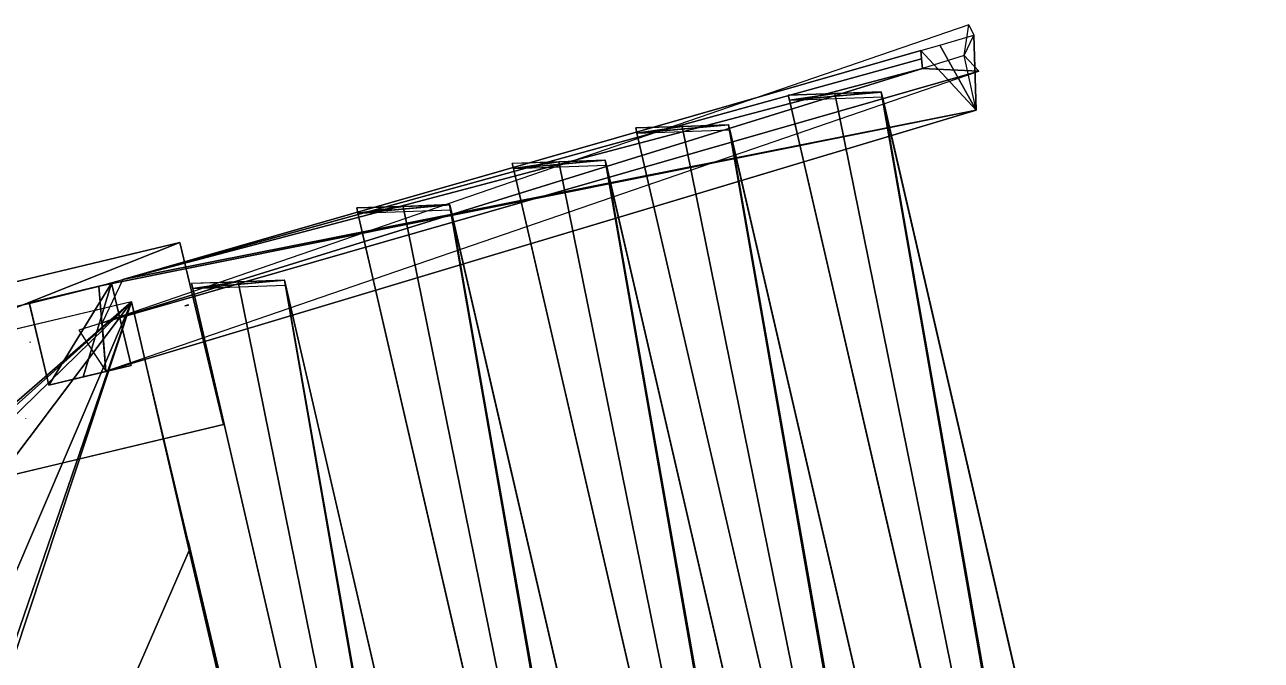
# Model space of a CAD drawing. Extents: x -324 to 583, y -546 to 160.
# Drawn here: x 427.6 to 536.9, y -127.9 to -71.7 of the extents above; entities that cross this region are included whole.
import ezdxf

# ---------------------------------------------------------------- set-up
doc = ezdxf.new("R2010")
doc.units = 0
doc.header["$MEASUREMENT"] = 0
doc.layers.get('0').update_dxf_attribs({"color": 13, "linetype": 'CONTINUOUS'})

# ---------------------------------------------------------------- blocks, each defined once
blk = doc.blocks.new('STAIRCASE')
at = {"color": 0}
for p, q in [((0, 83.89, 0.55), (1.01, 84.08, 3.39)), ((2.55, 82.86, 0.13), (0, 83.89, 0.55)), ((0, 83.89, 0.55), (1.93, 64.3, 9.13)), ((2.55, 82.86, 0.13), (1.01, 84.08, 3.39)), ((1.16, 80.97, 4.96), (1.01, 84.08, 3.39)), ((7.51, 82.75, 3.73), (1.01, 84.08, 3.39)), ((4.2, 83.79, 2.99), (2.55, 82.86, 0.13)), ((7.51, 82.75, 3.73), (2.55, 82.86, 0.13)), ((2.55, 82.86, 0.13), (2.81, 78.99, 1.86)), ((1.24, 79.23, 5.84), (1.16, 80.97, 4.96)), ((1.24, 79.23, 5.84), (1.98, 79.11, 3.97)), ((1.98, 79.11, 3.97), (2.81, 78.99, 1.86)), ((2.84, 66.91, 9.97), (4.44, 74.97, 10.27)), ((2.84, 66.91, 9.97), (3.99, 74.93, 10.26)), ((2.85, 66.99, 9.31), (4, 74.97, 9.6)), ((3.18, 70.94, 9.45), (4, 74.97, 9.6)), ((3.99, 74.97, 9.56), (3.18, 70.94, 9.45)), ((4, 74.97, 10.06), (3.99, 74.97, 10.06)), ((3.99, 74.97, 10.06), (3.99, 74.97, 9.56)), ((153.13, 74.07, 9.15), (3.99, 74.97, 9.56)), ((3.99, 74.97, 9.56), (20.08, 74.87, 9.56)), ((153.13, 74.07, 9.15), (3.99, 74.97, 9.56)), ((3.99, 74.93, 10.26), (4, 74.97, 9.93)), ((4, 74.97, 9.93), (4, 75.01, 9.6)), ((153.13, 74.07, 10.06), (4, 74.97, 10.06)), ((4, 74.97, 10.06), (4, 74.97, 9.93)), ((4, 74.97, 10.27), (4, 74.97, 10.06)), ((4, 74.97, 9.6), (20.08, 74.87, 9.56)), ((4, 74.97, 9.93), (4, 74.97, 9.6)), ((4.44, 74.97, 10.27), (153.13, 74.07, 10.06)), ((20.08, 74.87, 9.56), (153.13, 74.07, 9.23)), ((20.08, 74.87, 9.56), (153.13, 74.07, 9.56)), ((20.08, 74.87, 9.56), (153.13, 74.07, 9.23)), ((2.36, 66.92, 9.31), (3.18, 70.94, 9.45)), ((3.18, 70.94, 9.45), (2.37, 66.92, 9.35)), ((2.84, 66.91, 9.35), (2.37, 66.92, 9.35)), ((2.84, 66.91, 9.35), (2.37, 66.92, 9.35)), ((2.37, 66.92, 9.35), (2.84, 66.91, 9.31)), ((2.85, 66.99, 9.31), (2.84, 66.91, 9.97)), ((2.85, 66.99, 9.31), (2.84, 66.91, 9.97)), ((2.84, 66.91, 9.31), (2.85, 66.99, 9.31)), ((151.52, 66.02, 8.94), (2.84, 66.91, 9.35)), ((2.84, 66.91, 9.97), (2.84, 66.91, 9.35)), ((2.84, 66.91, 9.35), (2.84, 66.91, 9.31)), ((156.21, 65.99, 9.76), (2.84, 66.91, 9.97)), ((151.52, 66.02, 8.94), (2.84, 66.91, 9.35)), ((2.84, 66.91, 9.35), (2.84, 66.91, 9.31)), ((2.84, 66.91, 9.97), (2.84, 66.91, 9.35)), ((156.21, 65.99, 9.76), (2.84, 66.91, 9.97)), ((1.93, 64.3, 9.13), (2.47, 58.8, 11.54)), ((3.71, 61.18, 15.94), (3.71, 61.22, 15.61)), ((2.55, 53.13, 15.97), (4.15, 61.18, 16.27)), ((2.55, 53.13, 15.97), (3.7, 61.15, 16.27)), ((2.56, 53.2, 15.31), (3.71, 61.18, 15.61)), ((2.89, 57.16, 15.46), (3.71, 61.18, 15.6)), ((3.7, 61.18, 15.56), (2.89, 57.16, 15.46)), ((3.71, 61.18, 16.07), (3.7, 61.18, 16.07)), ((3.7, 61.18, 16.07), (3.7, 61.18, 15.56)), ((3.7, 61.18, 15.56), (19.79, 61.09, 15.56)), ((152.84, 60.29, 15.16), (3.7, 61.18, 15.56)), ((152.84, 60.29, 15.16), (3.7, 61.18, 15.56)), ((3.7, 61.15, 16.27), (3.71, 61.18, 15.94)), ((3.71, 61.18, 16.07), (3.71, 61.18, 15.94)), ((3.71, 61.18, 15.6), (19.79, 61.09, 15.56)), ((152.84, 60.29, 16.07), (3.71, 61.18, 16.07)), ((3.71, 61.18, 16.27), (3.71, 61.18, 16.07)), ((3.71, 61.18, 15.94), (3.71, 61.18, 15.61)), ((4.15, 61.18, 16.27), (152.84, 60.29, 16.07)), ((19.79, 61.09, 15.56), (152.84, 60.29, 15.24)), ((19.79, 61.09, 15.56), (152.84, 60.29, 15.24)), ((2.47, 58.8, 11.54), (7.95, 3.27, 35.84)), ((2.07, 53.13, 15.31), (2.89, 57.16, 15.46)), ((2.89, 57.16, 15.46), (2.08, 53.13, 15.35)), ((2.55, 53.13, 15.35), (2.08, 53.13, 15.35)), ((2.08, 53.13, 15.35), (2.55, 53.13, 15.31)), ((2.55, 53.13, 15.35), (2.08, 53.13, 15.35)), ((2.56, 53.2, 15.31), (2.55, 53.13, 15.97)), ((2.55, 53.13, 15.31), (2.56, 53.2, 15.31)), ((2.56, 53.2, 15.31), (2.55, 53.13, 15.97)), ((151.23, 52.23, 14.95), (2.55, 53.13, 15.35)), ((2.55, 53.13, 15.35), (2.55, 53.13, 15.31)), ((2.55, 53.13, 15.97), (2.55, 53.13, 15.35)), ((155.92, 52.2, 15.76), (2.55, 53.13, 15.97)), ((151.23, 52.23, 14.95), (2.55, 53.13, 15.35)), ((2.55, 53.13, 15.97), (2.55, 53.13, 15.35)), ((2.55, 53.13, 15.35), (2.55, 53.13, 15.31)), ((155.92, 52.2, 15.76), (2.55, 53.13, 15.97)), ((3.07, 41.79, 21.7), (4.68, 49.85, 22)), ((3.07, 41.79, 21.7), (4.23, 49.81, 21.99)), ((3.08, 41.87, 21.04), (4.23, 49.85, 21.33)), ((3.42, 45.82, 21.18), (4.23, 49.85, 21.33)), ((4.22, 49.85, 21.29), (3.42, 45.82, 21.18)), ((4.22, 49.85, 21.8), (4.22, 49.85, 21.29)), ((4.23, 49.85, 21.8), (4.22, 49.85, 21.8)), ((4.22, 49.85, 21.29), (20.32, 49.75, 21.29)), ((153.37, 48.95, 20.88), (4.22, 49.85, 21.29)), ((153.37, 48.95, 20.88), (4.22, 49.85, 21.29)), ((4.23, 49.85, 21.66), (4.24, 49.89, 21.34)), ((4.23, 49.85, 22), (4.23, 49.85, 21.8)), ((4.23, 49.85, 21.8), (4.23, 49.85, 21.66)), ((4.23, 49.85, 21.33), (20.32, 49.75, 21.29)), ((153.37, 48.95, 21.8), (4.23, 49.85, 21.8)), ((4.23, 49.85, 21.66), (4.23, 49.85, 21.33)), ((4.23, 49.81, 21.99), (4.23, 49.85, 21.66)), ((4.68, 49.85, 22), (153.37, 48.95, 21.8)), ((20.32, 49.75, 21.29), (153.37, 48.95, 21.29)), ((20.32, 49.75, 21.29), (153.37, 48.95, 20.96)), ((20.32, 49.75, 21.29), (153.37, 48.95, 20.96)), ((2.6, 41.8, 21.04), (3.42, 45.82, 21.18)), ((3.42, 45.82, 21.18), (2.61, 41.8, 21.08)), ((3.07, 41.79, 21.08), (2.61, 41.8, 21.08)), ((2.61, 41.8, 21.08), (3.07, 41.79, 21.04)), ((3.07, 41.79, 21.08), (2.61, 41.8, 21.08)), ((3.08, 41.87, 21.04), (3.07, 41.79, 21.7)), ((3.07, 41.79, 21.04), (3.08, 41.87, 21.04)), ((3.08, 41.87, 21.04), (3.07, 41.79, 21.7)), ((3.07, 41.79, 21.7), (3.07, 41.79, 21.08)), ((3.07, 41.79, 21.08), (3.07, 41.79, 21.04)), ((151.76, 40.9, 20.67), (3.07, 41.79, 21.08)), ((3.07, 41.79, 21.08), (3.07, 41.79, 21.04)), ((3.07, 41.79, 21.7), (3.07, 41.79, 21.08)), ((156.44, 40.87, 21.49), (3.07, 41.79, 21.7)), ((156.44, 40.87, 21.49), (3.07, 41.79, 21.7)), ((151.76, 40.9, 20.67), (3.07, 41.79, 21.08)), ((3.74, 27.51, 28.91), (5.34, 35.56, 29.22)), ((3.74, 27.51, 28.91), (4.89, 35.53, 29.21)), ((3.75, 27.58, 28.26), (4.89, 35.57, 28.55)), ((4.08, 31.54, 28.4), (4.89, 35.57, 28.54)), ((4.88, 35.57, 28.5), (4.08, 31.54, 28.4)), ((4.89, 35.57, 29.01), (4.88, 35.57, 29.01)), ((4.88, 35.57, 29.01), (4.88, 35.57, 28.5)), ((4.88, 35.57, 28.5), (20.98, 35.47, 28.5)), ((154.03, 34.67, 28.1), (4.88, 35.57, 28.5)), ((154.03, 34.67, 28.1), (4.88, 35.57, 28.5)), ((4.89, 35.57, 28.88), (4.9, 35.6, 28.55)), ((4.89, 35.57, 29.01), (4.89, 35.57, 28.88)), ((4.89, 35.57, 29.22), (4.89, 35.57, 29.01)), ((4.89, 35.57, 28.54), (20.98, 35.47, 28.5)), ((154.03, 34.67, 29.01), (4.89, 35.57, 29.01)), ((4.89, 35.57, 28.88), (4.89, 35.57, 28.55)), ((4.89, 35.53, 29.21), (4.89, 35.57, 28.88)), ((5.34, 35.56, 29.22), (154.03, 34.67, 29.01)), ((20.98, 35.47, 28.5), (154.03, 34.67, 28.18)), ((20.98, 35.47, 28.5), (154.03, 34.67, 28.5)), ((20.98, 35.47, 28.5), (154.03, 34.67, 28.18)), ((3.26, 27.51, 28.26), (4.08, 31.54, 28.4)), ((4.08, 31.54, 28.4), (3.27, 27.51, 28.3)), ((3.74, 27.51, 28.29), (3.27, 27.51, 28.3)), ((3.27, 27.51, 28.3), (3.74, 27.51, 28.25)), ((3.74, 27.51, 28.29), (3.27, 27.51, 28.3)), ((3.75, 27.58, 28.26), (3.74, 27.51, 28.91)), ((3.75, 27.58, 28.26), (3.74, 27.51, 28.91)), ((3.74, 27.51, 28.25), (3.75, 27.58, 28.26)), ((152.42, 26.61, 27.89), (3.74, 27.51, 28.29)), ((3.74, 27.51, 28.29), (3.74, 27.51, 28.25)), ((3.74, 27.51, 28.91), (3.74, 27.51, 28.29)), ((157.11, 26.59, 28.7), (3.74, 27.51, 28.91)), ((157.11, 26.59, 28.7), (3.74, 27.51, 28.91)), ((152.42, 26.61, 27.89), (3.74, 27.51, 28.29)), ((3.74, 27.51, 28.91), (3.74, 27.51, 28.29)), ((3.74, 27.51, 28.29), (3.74, 27.51, 28.25)), ((6.85, 11.77, 36.45), (8.45, 19.82, 36.76)), ((6.85, 11.77, 36.45), (8, 19.79, 36.75)), ((6.86, 11.84, 35.8), (8, 19.83, 36.09)), ((7.19, 15.8, 35.94), (8, 19.83, 36.08)), ((8, 19.83, 36.04), (7.19, 15.8, 35.94)), ((8, 19.83, 36.42), (8.01, 19.86, 36.09)), ((8, 19.83, 36.55), (8, 19.83, 36.04)), ((8, 19.83, 36.76), (8, 19.83, 36.55)), ((157.14, 18.93, 36.55), (8, 19.83, 36.55)), ((8, 19.83, 36.55), (8, 19.83, 36.42)), ((8, 19.83, 36.08), (24.09, 19.73, 36.04)), ((8, 19.83, 36.55), (8, 19.83, 36.55)), ((8, 19.83, 36.42), (8, 19.83, 36.09)), ((8, 19.79, 36.75), (8, 19.83, 36.42)), ((8, 19.83, 36.04), (24.09, 19.73, 36.04)), ((157.14, 18.93, 35.64), (8, 19.83, 36.04)), ((157.14, 18.93, 35.64), (8, 19.83, 36.04)), ((8.45, 19.82, 36.76), (157.14, 18.93, 36.55)), ((24.09, 19.73, 36.04), (157.14, 18.93, 36.04)), ((24.09, 19.73, 36.04), (157.14, 18.93, 35.72)), ((24.09, 19.73, 36.04), (157.14, 18.93, 35.72)), ((6.37, 11.77, 35.8), (7.19, 15.8, 35.94)), ((7.19, 15.8, 35.94), (6.38, 11.77, 35.83)), ((6.85, 11.77, 35.83), (6.38, 11.77, 35.83)), ((6.38, 11.77, 35.83), (6.85, 11.77, 35.79)), ((6.85, 11.77, 35.83), (6.38, 11.77, 35.83)), ((6.86, 11.84, 35.8), (6.85, 11.77, 36.45)), ((6.86, 11.84, 35.8), (6.85, 11.77, 36.45)), ((6.85, 11.77, 35.79), (6.86, 11.84, 35.8)), ((155.53, 10.87, 35.43), (6.85, 11.77, 35.83)), ((6.85, 11.77, 35.83), (6.85, 11.77, 35.79)), ((6.85, 11.77, 36.45), (6.85, 11.77, 35.83)), ((155.53, 10.87, 35.43), (6.85, 11.77, 35.83)), ((6.85, 11.77, 36.45), (6.85, 11.77, 35.83)), ((6.85, 11.77, 35.83), (6.85, 11.77, 35.79)), ((4.74, 3.75, 43.97), (4.64, 5.95, 42.86)), ((4.64, 5.95, 42.86), (7.95, 3.27, 35.84)), ((4.74, 3.75, 43.97), (12.2, 2.62, 44.17)), ((7.95, 3.27, 35.84), (8.1, 1.12, 36.8)), ((8.1, 1.12, 36.8), (12.2, 2.62, 44.17))]:
    blk.add_line(p, q, dxfattribs=at)
at = {"color": 17}
for p, q in [((12.2, 2.62, 44.17), (4.2, 83.79, 2.99)), ((12.2, 2.62, 44.17), (7.51, 82.75, 3.73)), ((4.64, 5.95, 42.86), (1.24, 79.23, 5.84)), ((4.64, 5.95, 42.86), (1.24, 79.23, 5.84)), ((2.81, 78.99, 1.86), (7.95, 3.27, 35.84)), ((2.81, 78.99, 1.86), (7.95, 3.27, 35.84)), ((19.79, 61.09, 15.56), (152.84, 60.29, 15.56)), ((160.22, 10.85, 36.24), (6.85, 11.77, 36.45)), ((160.22, 10.85, 36.24), (6.85, 11.77, 36.45))]:
    blk.add_line(p, q, dxfattribs=at)
at = {"color": 0}
mesh = blk.add_polyface(dxfattribs=at)
corners = [(7.51, 82.75, 3.73), (1.16, 80.97, 4.96), (1.01, 84.08, 3.39), (1.24, 79.23, 5.84), (4.64, 5.95, 42.86), (4.74, 3.75, 43.97), (12.2, 2.62, 44.17)]
mesh.append_faces([[corners[k] for k in face] for face in [(0, 1, 2), (5, 0, 6)]], dxfattribs={"vtx0": -1, "color": 0})
mesh.append_faces([[corners[k] for k in face] for face in [(1, 0, 3), (3, 0, 4), (4, 0, 5)]], dxfattribs={"vtx0": -1, "vtx1": -1, "color": 0})
mesh = blk.add_polyface(dxfattribs=at)
corners = [(12.2, 2.62, 44.17), (7.95, 3.27, 35.84), (8.1, 1.12, 36.8), (4.2, 83.79, 2.99), (2.81, 78.99, 1.86), (2.55, 82.86, 0.13)]
mesh.append_faces([[corners[k] for k in face] for face in [(0, 1, 2), (4, 3, 5)]], dxfattribs={"vtx0": -1, "color": 0})
mesh.append_faces([[corners[k] for k in face] for face in [(1, 3, 4)]], dxfattribs={"vtx0": -1, "vtx1": -1, "color": 0})
mesh.append_faces([[corners[k] for k in face] for face in [(1, 0, 3)]], dxfattribs={"vtx0": -1, "vtx2": -1, "color": 0})
mesh = blk.add_polyface(dxfattribs=at)
corners = [(2.81, 78.99, 1.86), (4.64, 5.95, 42.86), (7.95, 3.27, 35.84), (1.98, 79.11, 3.97), (1.24, 79.23, 5.84)]
mesh.append_faces([[corners[k] for k in face] for face in [(0, 1, 2), (1, 3, 4)]], dxfattribs={"vtx0": -1, "color": 0})
mesh.append_faces([[corners[k] for k in face] for face in [(1, 0, 3)]], dxfattribs={"vtx0": -1, "vtx2": -1, "color": 0})
mesh = blk.add_polyface(dxfattribs=at)
corners = [(2.84, 66.91, 9.35), (3.18, 70.94, 9.45), (2.37, 66.92, 9.35), (151.52, 66.02, 8.94), (3.99, 74.97, 9.56), (153.13, 74.07, 9.15)]
mesh.append_faces([[corners[k] for k in face] for face in [(0, 1, 2), (4, 3, 5)]], dxfattribs={"vtx0": -1, "color": 0})
mesh.append_faces([[corners[k] for k in face] for face in [(1, 3, 4)]], dxfattribs={"vtx0": -1, "vtx1": -1, "color": 0})
mesh.append_faces([[corners[k] for k in face] for face in [(1, 0, 3)]], dxfattribs={"vtx0": -1, "vtx2": -1, "color": 0})
mesh = blk.add_polyface(dxfattribs=at)
corners = [(2.85, 66.99, 9.31), (3.99, 74.93, 10.26), (2.84, 66.91, 9.97), (4, 74.97, 9.6), (4, 74.97, 9.93)]
mesh.append_faces([[corners[k] for k in face] for face in [(0, 1, 2), (1, 3, 4)]], dxfattribs={"vtx0": -1, "color": 0})
mesh.append_faces([[corners[k] for k in face] for face in [(1, 0, 3)]], dxfattribs={"vtx0": -1, "vtx2": -1, "color": 0})
mesh = blk.add_polyface(dxfattribs=at)
corners = [(4.44, 74.97, 10.27), (156.21, 65.99, 9.76), (2.84, 66.91, 9.97), (153.13, 74.07, 10.06)]
mesh.append_faces([[corners[k] for k in face] for face in [(0, 1, 2), (1, 0, 3)]], dxfattribs={"vtx0": -1, "color": 0})
mesh = blk.add_polyface(dxfattribs=at)
corners = [(153.13, 74.07, 9.23), (3.99, 74.97, 9.56), (153.13, 74.07, 9.15), (20.08, 74.87, 9.56)]
mesh.append_faces([[corners[k] for k in face] for face in [(0, 1, 2), (1, 0, 3)]], dxfattribs={"vtx0": -1, "color": 0})
mesh = blk.add_polyface(dxfattribs=at)
corners = [(20.08, 74.87, 9.56), (153.13, 74.07, 9.23), (153.13, 74.07, 9.56)]
mesh.append_faces([[corners[k] for k in face] for face in [(0, 1, 2)]], dxfattribs={"color": 0})
mesh = blk.add_polyface(dxfattribs=at)
corners = [(2.85, 66.99, 9.31), (2.84, 66.91, 9.35), (2.84, 66.91, 9.31), (2.84, 66.91, 9.97)]
mesh.append_faces([[corners[k] for k in face] for face in [(0, 1, 2), (1, 0, 3)]], dxfattribs={"vtx0": -1, "color": 0})
mesh = blk.add_polyface(dxfattribs=at)
corners = [(151.52, 66.02, 8.94), (156.21, 65.99, 9.15), (156.21, 65.99, 8.93), (2.84, 66.91, 9.35), (156.21, 65.99, 9.76), (2.84, 66.91, 9.97)]
mesh.append_faces([[corners[k] for k in face] for face in [(0, 1, 2), (4, 3, 5)]], dxfattribs={"vtx0": -1, "color": 0})
mesh.append_faces([[corners[k] for k in face] for face in [(1, 3, 4)]], dxfattribs={"vtx0": -1, "vtx1": -1, "color": 0})
mesh.append_faces([[corners[k] for k in face] for face in [(1, 0, 3)]], dxfattribs={"vtx0": -1, "vtx2": -1, "color": 0})
mesh = blk.add_polyface(dxfattribs=at)
corners = [(2.55, 53.13, 15.35), (2.89, 57.16, 15.46), (2.08, 53.13, 15.35), (151.23, 52.23, 14.95), (3.7, 61.18, 15.56), (152.84, 60.29, 15.16)]
mesh.append_faces([[corners[k] for k in face] for face in [(0, 1, 2), (4, 3, 5)]], dxfattribs={"vtx0": -1, "color": 0})
mesh.append_faces([[corners[k] for k in face] for face in [(1, 3, 4)]], dxfattribs={"vtx0": -1, "vtx1": -1, "color": 0})
mesh.append_faces([[corners[k] for k in face] for face in [(1, 0, 3)]], dxfattribs={"vtx0": -1, "vtx2": -1, "color": 0})
mesh = blk.add_polyface(dxfattribs=at)
corners = [(2.56, 53.2, 15.31), (3.7, 61.15, 16.27), (2.55, 53.13, 15.97), (3.71, 61.18, 15.61), (3.71, 61.18, 15.94)]
mesh.append_faces([[corners[k] for k in face] for face in [(0, 1, 2), (1, 3, 4)]], dxfattribs={"vtx0": -1, "color": 0})
mesh.append_faces([[corners[k] for k in face] for face in [(1, 0, 3)]], dxfattribs={"vtx0": -1, "vtx2": -1, "color": 0})
mesh = blk.add_polyface(dxfattribs=at)
corners = [(4.15, 61.18, 16.27), (155.92, 52.2, 15.76), (2.55, 53.13, 15.97), (152.84, 60.29, 16.07)]
mesh.append_faces([[corners[k] for k in face] for face in [(0, 1, 2), (1, 0, 3)]], dxfattribs={"vtx0": -1, "color": 0})
mesh = blk.add_polyface(dxfattribs=at)
corners = [(152.84, 60.29, 15.24), (3.7, 61.18, 15.56), (152.84, 60.29, 15.16), (19.79, 61.09, 15.56)]
mesh.append_faces([[corners[k] for k in face] for face in [(0, 1, 2), (1, 0, 3)]], dxfattribs={"vtx0": -1, "color": 0})
mesh = blk.add_polyface(dxfattribs=at)
corners = [(19.79, 61.09, 15.56), (152.84, 60.29, 15.24), (152.84, 60.29, 15.56)]
mesh.append_faces([[corners[k] for k in face] for face in [(0, 1, 2)]], dxfattribs={"color": 0})
mesh = blk.add_polyface(dxfattribs=at)
corners = [(2.56, 53.2, 15.31), (2.55, 53.13, 15.35), (2.55, 53.13, 15.31), (2.55, 53.13, 15.97)]
mesh.append_faces([[corners[k] for k in face] for face in [(0, 1, 2), (1, 0, 3)]], dxfattribs={"vtx0": -1, "color": 0})
mesh = blk.add_polyface(dxfattribs=at)
corners = [(151.23, 52.23, 14.95), (155.92, 52.2, 15.16), (155.92, 52.2, 14.94), (2.55, 53.13, 15.35), (155.92, 52.2, 15.76), (2.55, 53.13, 15.97)]
mesh.append_faces([[corners[k] for k in face] for face in [(0, 1, 2), (4, 3, 5)]], dxfattribs={"vtx0": -1, "color": 0})
mesh.append_faces([[corners[k] for k in face] for face in [(1, 3, 4)]], dxfattribs={"vtx0": -1, "vtx1": -1, "color": 0})
mesh.append_faces([[corners[k] for k in face] for face in [(1, 0, 3)]], dxfattribs={"vtx0": -1, "vtx2": -1, "color": 0})
mesh = blk.add_polyface(dxfattribs=at)
corners = [(3.07, 41.79, 21.08), (3.42, 45.82, 21.18), (2.61, 41.8, 21.08), (151.76, 40.9, 20.67), (4.22, 49.85, 21.29), (153.37, 48.95, 20.88)]
mesh.append_faces([[corners[k] for k in face] for face in [(0, 1, 2), (4, 3, 5)]], dxfattribs={"vtx0": -1, "color": 0})
mesh.append_faces([[corners[k] for k in face] for face in [(1, 3, 4)]], dxfattribs={"vtx0": -1, "vtx1": -1, "color": 0})
mesh.append_faces([[corners[k] for k in face] for face in [(1, 0, 3)]], dxfattribs={"vtx0": -1, "vtx2": -1, "color": 0})
mesh = blk.add_polyface(dxfattribs=at)
corners = [(4.68, 49.85, 22), (156.44, 40.87, 21.49), (3.07, 41.79, 21.7), (153.37, 48.95, 21.8)]
mesh.append_faces([[corners[k] for k in face] for face in [(0, 1, 2), (1, 0, 3)]], dxfattribs={"vtx0": -1, "color": 0})
mesh = blk.add_polyface(dxfattribs=at)
corners = [(3.08, 41.87, 21.04), (4.23, 49.81, 21.99), (3.07, 41.79, 21.7), (4.23, 49.85, 21.33), (4.23, 49.85, 21.66)]
mesh.append_faces([[corners[k] for k in face] for face in [(0, 1, 2), (1, 3, 4)]], dxfattribs={"vtx0": -1, "color": 0})
mesh.append_faces([[corners[k] for k in face] for face in [(1, 0, 3)]], dxfattribs={"vtx0": -1, "vtx2": -1, "color": 0})
mesh = blk.add_polyface(dxfattribs=at)
corners = [(153.37, 48.95, 20.96), (4.22, 49.85, 21.29), (153.37, 48.95, 20.88), (20.32, 49.75, 21.29)]
mesh.append_faces([[corners[k] for k in face] for face in [(0, 1, 2), (1, 0, 3)]], dxfattribs={"vtx0": -1, "color": 0})
mesh = blk.add_polyface(dxfattribs=at)
corners = [(20.32, 49.75, 21.29), (153.37, 48.95, 20.96), (153.37, 48.95, 21.29)]
mesh.append_faces([[corners[k] for k in face] for face in [(0, 1, 2)]], dxfattribs={"color": 0})
mesh = blk.add_polyface(dxfattribs=at)
corners = [(3.08, 41.87, 21.04), (3.07, 41.79, 21.08), (3.07, 41.79, 21.04), (3.07, 41.79, 21.7)]
mesh.append_faces([[corners[k] for k in face] for face in [(0, 1, 2), (1, 0, 3)]], dxfattribs={"vtx0": -1, "color": 0})
mesh = blk.add_polyface(dxfattribs=at)
corners = [(151.76, 40.9, 20.67), (156.44, 40.87, 20.88), (156.44, 40.87, 20.66), (3.07, 41.79, 21.08), (156.44, 40.87, 21.49), (3.07, 41.79, 21.7)]
mesh.append_faces([[corners[k] for k in face] for face in [(0, 1, 2), (4, 3, 5)]], dxfattribs={"vtx0": -1, "color": 0})
mesh.append_faces([[corners[k] for k in face] for face in [(1, 3, 4)]], dxfattribs={"vtx0": -1, "vtx1": -1, "color": 0})
mesh.append_faces([[corners[k] for k in face] for face in [(1, 0, 3)]], dxfattribs={"vtx0": -1, "vtx2": -1, "color": 0})
mesh = blk.add_polyface(dxfattribs=at)
corners = [(3.74, 27.51, 28.29), (4.08, 31.54, 28.4), (3.27, 27.51, 28.3), (152.42, 26.61, 27.89), (4.88, 35.57, 28.5), (154.03, 34.67, 28.1)]
mesh.append_faces([[corners[k] for k in face] for face in [(0, 1, 2), (4, 3, 5)]], dxfattribs={"vtx0": -1, "color": 0})
mesh.append_faces([[corners[k] for k in face] for face in [(1, 3, 4)]], dxfattribs={"vtx0": -1, "vtx1": -1, "color": 0})
mesh.append_faces([[corners[k] for k in face] for face in [(1, 0, 3)]], dxfattribs={"vtx0": -1, "vtx2": -1, "color": 0})
mesh = blk.add_polyface(dxfattribs=at)
corners = [(3.75, 27.58, 28.26), (4.89, 35.53, 29.21), (3.74, 27.51, 28.91), (4.89, 35.57, 28.55), (4.89, 35.57, 28.88)]
mesh.append_faces([[corners[k] for k in face] for face in [(0, 1, 2), (1, 3, 4)]], dxfattribs={"vtx0": -1, "color": 0})
mesh.append_faces([[corners[k] for k in face] for face in [(1, 0, 3)]], dxfattribs={"vtx0": -1, "vtx2": -1, "color": 0})
mesh = blk.add_polyface(dxfattribs=at)
corners = [(5.34, 35.56, 29.22), (157.11, 26.59, 28.7), (3.74, 27.51, 28.91), (154.03, 34.67, 29.01)]
mesh.append_faces([[corners[k] for k in face] for face in [(0, 1, 2), (1, 0, 3)]], dxfattribs={"vtx0": -1, "color": 0})
mesh = blk.add_polyface(dxfattribs=at)
corners = [(154.03, 34.67, 28.18), (4.88, 35.57, 28.5), (154.03, 34.67, 28.1), (20.98, 35.47, 28.5)]
mesh.append_faces([[corners[k] for k in face] for face in [(0, 1, 2), (1, 0, 3)]], dxfattribs={"vtx0": -1, "color": 0})
mesh = blk.add_polyface(dxfattribs=at)
corners = [(20.98, 35.47, 28.5), (154.03, 34.67, 28.18), (154.03, 34.67, 28.5)]
mesh.append_faces([[corners[k] for k in face] for face in [(0, 1, 2)]], dxfattribs={"color": 0})
mesh = blk.add_polyface(dxfattribs=at)
corners = [(3.75, 27.58, 28.26), (3.74, 27.51, 28.29), (3.74, 27.51, 28.25), (3.74, 27.51, 28.91)]
mesh.append_faces([[corners[k] for k in face] for face in [(0, 1, 2), (1, 0, 3)]], dxfattribs={"vtx0": -1, "color": 0})
mesh = blk.add_polyface(dxfattribs=at)
corners = [(152.42, 26.61, 27.89), (157.11, 26.59, 28.1), (157.11, 26.59, 27.88), (3.74, 27.51, 28.29), (157.11, 26.59, 28.7), (3.74, 27.51, 28.91)]
mesh.append_faces([[corners[k] for k in face] for face in [(0, 1, 2), (4, 3, 5)]], dxfattribs={"vtx0": -1, "color": 0})
mesh.append_faces([[corners[k] for k in face] for face in [(1, 3, 4)]], dxfattribs={"vtx0": -1, "vtx1": -1, "color": 0})
mesh.append_faces([[corners[k] for k in face] for face in [(1, 0, 3)]], dxfattribs={"vtx0": -1, "vtx2": -1, "color": 0})
mesh = blk.add_polyface(dxfattribs=at)
corners = [(6.85, 11.77, 35.83), (7.19, 15.8, 35.94), (6.38, 11.77, 35.83), (155.53, 10.87, 35.43), (8, 19.83, 36.04), (157.14, 18.93, 35.64)]
mesh.append_faces([[corners[k] for k in face] for face in [(0, 1, 2), (4, 3, 5)]], dxfattribs={"vtx0": -1, "color": 0})
mesh.append_faces([[corners[k] for k in face] for face in [(1, 3, 4)]], dxfattribs={"vtx0": -1, "vtx1": -1, "color": 0})
mesh.append_faces([[corners[k] for k in face] for face in [(1, 0, 3)]], dxfattribs={"vtx0": -1, "vtx2": -1, "color": 0})
mesh = blk.add_polyface(dxfattribs=at)
corners = [(6.86, 11.84, 35.8), (8, 19.79, 36.75), (6.85, 11.77, 36.45), (8, 19.83, 36.09), (8, 19.83, 36.42)]
mesh.append_faces([[corners[k] for k in face] for face in [(0, 1, 2), (1, 3, 4)]], dxfattribs={"vtx0": -1, "color": 0})
mesh.append_faces([[corners[k] for k in face] for face in [(1, 0, 3)]], dxfattribs={"vtx0": -1, "vtx2": -1, "color": 0})
mesh = blk.add_polyface(dxfattribs=at)
corners = [(8.45, 19.82, 36.76), (160.22, 10.85, 36.24), (6.85, 11.77, 36.45), (157.14, 18.93, 36.55)]
mesh.append_faces([[corners[k] for k in face] for face in [(0, 1, 2), (1, 0, 3)]], dxfattribs={"vtx0": -1, "color": 0})
mesh = blk.add_polyface(dxfattribs=at)
corners = [(157.14, 18.93, 35.72), (8, 19.83, 36.04), (157.14, 18.93, 35.64), (24.09, 19.73, 36.04)]
mesh.append_faces([[corners[k] for k in face] for face in [(0, 1, 2), (1, 0, 3)]], dxfattribs={"vtx0": -1, "color": 0})
mesh = blk.add_polyface(dxfattribs=at)
corners = [(24.09, 19.73, 36.04), (157.14, 18.93, 35.72), (157.14, 18.93, 36.04)]
mesh.append_faces([[corners[k] for k in face] for face in [(0, 1, 2)]], dxfattribs={"color": 0})
mesh = blk.add_polyface(dxfattribs=at)
corners = [(6.85, 11.77, 35.79), (6.85, 11.77, 36.45), (6.85, 11.77, 35.83), (6.86, 11.84, 35.8)]
mesh.append_faces([[corners[k] for k in face] for face in [(0, 1, 2), (1, 0, 3)]], dxfattribs={"vtx0": -1, "color": 0})
mesh = blk.add_polyface(dxfattribs=at)
corners = [(155.53, 10.87, 35.43), (160.22, 10.85, 35.64), (160.22, 10.85, 35.42), (6.85, 11.77, 35.83), (160.22, 10.85, 36.24), (6.85, 11.77, 36.45)]
mesh.append_faces([[corners[k] for k in face] for face in [(0, 1, 2), (4, 3, 5)]], dxfattribs={"vtx0": -1, "color": 0})
mesh.append_faces([[corners[k] for k in face] for face in [(1, 3, 4)]], dxfattribs={"vtx0": -1, "vtx1": -1, "color": 0})
mesh.append_faces([[corners[k] for k in face] for face in [(1, 0, 3)]], dxfattribs={"vtx0": -1, "vtx2": -1, "color": 0})

msp = doc.modelspace()

# ---------------------------------------------------------------- linework, layer by layer
at = {"color": 0}
for p, q in [((441.33, -90.95, 38.69), (329.85, -117.64, 38.96)), ((445.18, -107.04, 38.7), (441.33, -90.95, 38.69)), ((339.21, -118.08, 38.66), (435.29, -94.55, 38.66)), ((435.29, -94.55, 35.05), (339.21, -118.08, 35.05)), ((428.04, -96.33, 37.56), (435.29, -94.55, 37.56)), ((428.04, -96.33, 37.56), (435.29, -94.55, 37.56)), ((435.29, -94.55, 37.56), (435.29, -94.55, 35.05)), ((435.29, -94.55, 37.56), (435.29, -94.55, 35.05)), ((435.29, -94.55, 38.66), (435.29, -94.55, 37.56)), ((435.29, -94.55, 37.56), (435.29, -94.55, 35.05)), ((437.05, -96.18, -1.51), (338.82, -119.5, -1.51)), ((442.07, -117.32, -1.51), (437.05, -96.18, -1.51)), ((442.09, -96.47, 38.55), (441.78, -96.55, 38.55)), ((442.09, -96.48, 38.72), (441.78, -96.55, 38.55)), ((442.09, -96.48, 38.72), (442.09, -96.47, 38.55)), ((333.7, -133.73, 38.97), (445.18, -107.04, 38.7)), ((400.21, -117.74, 38.73), (445.18, -107.04, 38.7)), ((427.71, -106.52, 38.29), (427.71, -106.53, 38.64)), ((447, -138.1, -1.51), (442.07, -117.32, -1.51)), ((442.07, -117.32, -1.51), (442.15, -118.17, -1.51)), ((442.07, -117.32, -1.51), (442.15, -118.17, -1.51)), ((442.15, -118.17, -1.51), (446.89, -138.13, -1.51)), ((442.15, -118.17, -1.51), (446.89, -138.13, -1.51))]:
    msp.add_line(p, q, dxfattribs=at)
at = {"color": 17}
for p, q in [((435.29, -94.55, 37.56), (428.02, -96.28, 37.56)), ((435.29, -94.55, -85.34), (428.02, -96.28, -85.34)), ((435.29, -94.55, 37.56), (428.02, -96.28, 37.56)), ((435.29, -94.55, -85.34), (428.02, -96.28, -85.34)), ((437.02, -101.82, -85.34), (435.29, -94.55, -85.34)), ((435.29, -94.55, -85.34), (435.29, -94.55, 35.05)), ((437.02, -101.82, 37.56), (435.29, -94.55, 37.56)), ((435.29, -94.55, -85.34), (435.29, -94.55, 35.05)), ((437.02, -101.82, -85.34), (435.29, -94.55, -85.34)), ((437.02, -101.82, 37.56), (435.29, -94.55, 37.56)), ((428.02, -96.28, 37.56), (428.04, -96.33, 37.56)), ((428.02, -96.28, -85.34), (429.75, -103.55, -85.34)), ((428.02, -96.28, 37.56), (428.04, -96.33, 37.56)), ((428.02, -96.28, -85.34), (428.02, -96.28, 37.56)), ((428.02, -96.28, -85.34), (428.02, -96.28, 37.56)), ((428.02, -96.28, -85.34), (429.75, -103.55, -85.34)), ((428.04, -96.33, 37.56), (429.75, -103.55, 37.56)), ((428.04, -96.33, 37.56), (429.75, -103.55, 37.56)), ((428.08, -99.7, 36.14), (428.12, -99.79, 38.57)), ((437.02, -101.82, 37.56), (429.75, -103.55, 37.56)), ((437.02, -101.82, 37.56), (429.75, -103.55, 37.56)), ((437.02, -101.82, -85.34), (432.78, -102.83, -85.34)), ((437.02, -101.82, -85.34), (432.78, -102.83, -85.34)), ((437.02, -101.82, -85.34), (437.02, -101.82, 37.56)), ((437.02, -101.82, -85.34), (437.02, -101.82, 37.56)), ((432.78, -102.83, -85.34), (429.75, -103.55, -85.34)), ((432.78, -102.83, -85.34), (429.75, -103.55, -85.34)), ((429.75, -103.55, -85.34), (429.75, -103.55, 37.56)), ((429.75, -103.55, -85.34), (429.75, -103.55, 37.56))]:
    msp.add_line(p, q, dxfattribs=at)

# ---------------------------------------------------------------- block references
at = {"color": 17, "rotation": 283.3580773241658}
msp.add_blockref('STAIRCASE', (429.44, -91.07, -38.38), dxfattribs=at)

# ---------------------------------------------------------------- meshes
at = {"color": 17}
mesh = msp.add_polyface(dxfattribs=at)
corners = [(441.33, -90.95, 38.69), (333.7, -133.73, 38.97), (329.85, -117.64, 38.96), (445.18, -107.04, 38.7)]
mesh.append_faces([[corners[k] for k in face] for face in [(0, 1, 2), (1, 0, 3)]], dxfattribs={"vtx0": -1, "color": 17})
mesh = msp.add_polyface(dxfattribs=at)
corners = [(339.21, -118.08, 38.66), (435.29, -94.55, 35.05), (339.21, -118.08, 35.05), (435.29, -94.55, 37.56), (435.29, -94.55, 38.66)]
mesh.append_faces([[corners[k] for k in face] for face in [(0, 1, 2), (3, 0, 4)]], dxfattribs={"vtx0": -1, "color": 17})
mesh.append_faces([[corners[k] for k in face] for face in [(1, 0, 3)]], dxfattribs={"vtx0": -1, "vtx1": -1, "color": 17})
mesh = msp.add_polyface(dxfattribs=at)
corners = [(435.29, -94.55, 37.56), (428.02, -96.28, 37.56), (428.04, -96.33, 37.56)]
mesh.append_faces([[corners[k] for k in face] for face in [(0, 1, 2)]], dxfattribs={"color": 17})
mesh = msp.add_polyface(dxfattribs=at)
corners = [(428.02, -96.28, 37.56), (435.29, -94.55, -85.34), (428.02, -96.28, -85.34), (435.29, -94.55, 35.05), (435.29, -94.55, 37.56)]
mesh.append_faces([[corners[k] for k in face] for face in [(0, 1, 2), (3, 0, 4)]], dxfattribs={"vtx0": -1, "color": 17})
mesh.append_faces([[corners[k] for k in face] for face in [(1, 0, 3)]], dxfattribs={"vtx0": -1, "vtx1": -1, "color": 17})
mesh = msp.add_polyface(dxfattribs=at)
corners = [(435.29, -94.55, -85.34), (429.75, -103.55, -85.34), (428.02, -96.28, -85.34), (432.78, -102.83, -85.34), (437.02, -101.82, -85.34)]
mesh.append_faces([[corners[k] for k in face] for face in [(0, 1, 2), (3, 0, 4)]], dxfattribs={"vtx0": -1, "color": 17})
mesh.append_faces([[corners[k] for k in face] for face in [(1, 0, 3)]], dxfattribs={"vtx0": -1, "vtx1": -1, "color": 17})
mesh = msp.add_polyface(dxfattribs=at)
corners = [(429.75, -103.55, 37.56), (435.29, -94.55, 37.56), (428.04, -96.33, 37.56), (437.02, -101.82, 37.56)]
mesh.append_faces([[corners[k] for k in face] for face in [(0, 1, 2), (1, 0, 3)]], dxfattribs={"vtx0": -1, "color": 17})
mesh = msp.add_polyface(dxfattribs=at)
corners = [(435.29, -94.55, -85.34), (437.02, -101.82, 37.56), (437.02, -101.82, -85.34), (435.29, -94.55, 37.56), (435.29, -94.55, 35.05)]
mesh.append_faces([[corners[k] for k in face] for face in [(0, 1, 2), (3, 0, 4)]], dxfattribs={"vtx0": -1, "color": 17})
mesh.append_faces([[corners[k] for k in face] for face in [(1, 0, 3)]], dxfattribs={"vtx0": -1, "vtx1": -1, "color": 17})
at = {"color": 55}
mesh = msp.add_polyface(dxfattribs=at)
corners = [(232.34, -504.74, -1.51), (216.97, -435.44, -1.51), (215.94, -435.68, -1.51), (219.26, -434.9, -1.51), (207.38, -384.88, -1.51), (334.18, -348.88, -1.51), (206.05, -379.31, -1.51), (218.56, -431.98, -1.51), (234.06, -512.01, -1.51), (517.61, -442.17, -1.51), (336.46, -348.34, -1.51), (388.06, -237.92, -1.51), (390.34, -237.38, -1.51), (442.15, -118.17, -1.51), (437.05, -96.18, -1.51), (442.07, -117.32, -1.51), (446.89, -138.13, -1.51), (461.3, -198.79, -1.51), (466.18, -219.37, -1.51), (466.29, -219.34, -1.51), (473.35, -249.04, -1.51), (516.49, -437.27, -1.51), (286.87, -139.48, -1.51), (338.82, -119.5, -1.51), (285.15, -132.25, -1.51), (294.88, -173.24, -1.51), (368.55, -155.75, -1.51), (370.9, -155.48, -1.51), (371.91, -159.75, -1.51), (376.07, -177.28, -1.51), (385.46, -216.8, -1.51), (389.65, -234.46, -1.51), (335.77, -345.42, -1.51), (314.4, -255.41, -1.51)]
mesh.append_faces([[corners[k] for k in face] for face in [(0, 1, 2), (4, 5, 6), (14, 13, 15), (20, 9, 21), (22, 23, 24), (32, 11, 33)]], dxfattribs={"vtx0": -1, "color": 55})
mesh.append_faces([[corners[k] for k in face] for face in [(1, 0, 3), (5, 9, 10), (11, 9, 12), (13, 9, 16), (16, 9, 17), (17, 9, 18), (18, 9, 19), (19, 9, 20), (23, 26, 14)]], dxfattribs={"vtx0": -1, "vtx1": -1, "color": 55})
mesh.append_faces([[corners[k] for k in face] for face in [(5, 3, 0), (10, 9, 11), (12, 9, 13), (12, 13, 14)]], dxfattribs={"vtx0": -1, "vtx1": -1, "vtx2": -1, "color": 55})
mesh.append_faces([[corners[k] for k in face] for face in [(5, 4, 7), (5, 7, 3), (5, 0, 8), (5, 8, 9), (23, 22, 25), (23, 25, 26), (14, 26, 27), (14, 27, 28), (14, 28, 29), (14, 29, 30), (14, 30, 31), (14, 31, 12), (11, 32, 10)]], dxfattribs={"vtx0": -1, "vtx2": -1, "color": 55})
at = {"color": 17}
mesh = msp.add_polyface(dxfattribs=at)
corners = [(428.04, -96.33, 37.56), (429.75, -103.55, -85.34), (429.75, -103.55, 37.56), (428.02, -96.28, -85.34), (428.02, -96.28, 37.56)]
mesh.append_faces([[corners[k] for k in face] for face in [(0, 1, 2), (3, 0, 4)]], dxfattribs={"vtx0": -1, "color": 17})
mesh.append_faces([[corners[k] for k in face] for face in [(1, 0, 3)]], dxfattribs={"vtx0": -1, "vtx1": -1, "color": 17})
at = {"color": 0}
mesh = msp.add_polyface(dxfattribs=at)
corners = [(442.09, -96.48, 38.72), (442.09, -96.47, 38.55), (441.78, -96.55, 38.55)]
mesh.append_faces([[corners[k] for k in face] for face in [(0, 1, 2)]], dxfattribs={"color": 0})
at = {"color": 17}
mesh = msp.add_polyface(dxfattribs=at)
corners = [(437.02, -101.82, 37.56), (432.78, -102.83, -85.34), (437.02, -101.82, -85.34), (429.75, -103.55, -85.34), (429.75, -103.55, 37.56)]
mesh.append_faces([[corners[k] for k in face] for face in [(0, 1, 2), (3, 0, 4)]], dxfattribs={"vtx0": -1, "color": 17})
mesh.append_faces([[corners[k] for k in face] for face in [(1, 0, 3)]], dxfattribs={"vtx0": -1, "vtx1": -1, "color": 17})
at = {"color": 0}
mesh = msp.add_polyface(dxfattribs=at)
corners = [(447, -138.1, -1.51), (442.15, -118.17, -1.51), (442.07, -117.32, -1.51), (446.89, -138.13, -1.51)]
mesh.append_faces([[corners[k] for k in face] for face in [(0, 1, 2), (1, 0, 3)]], dxfattribs={"vtx0": -1, "color": 0})

doc.saveas('drawing.dxf')
